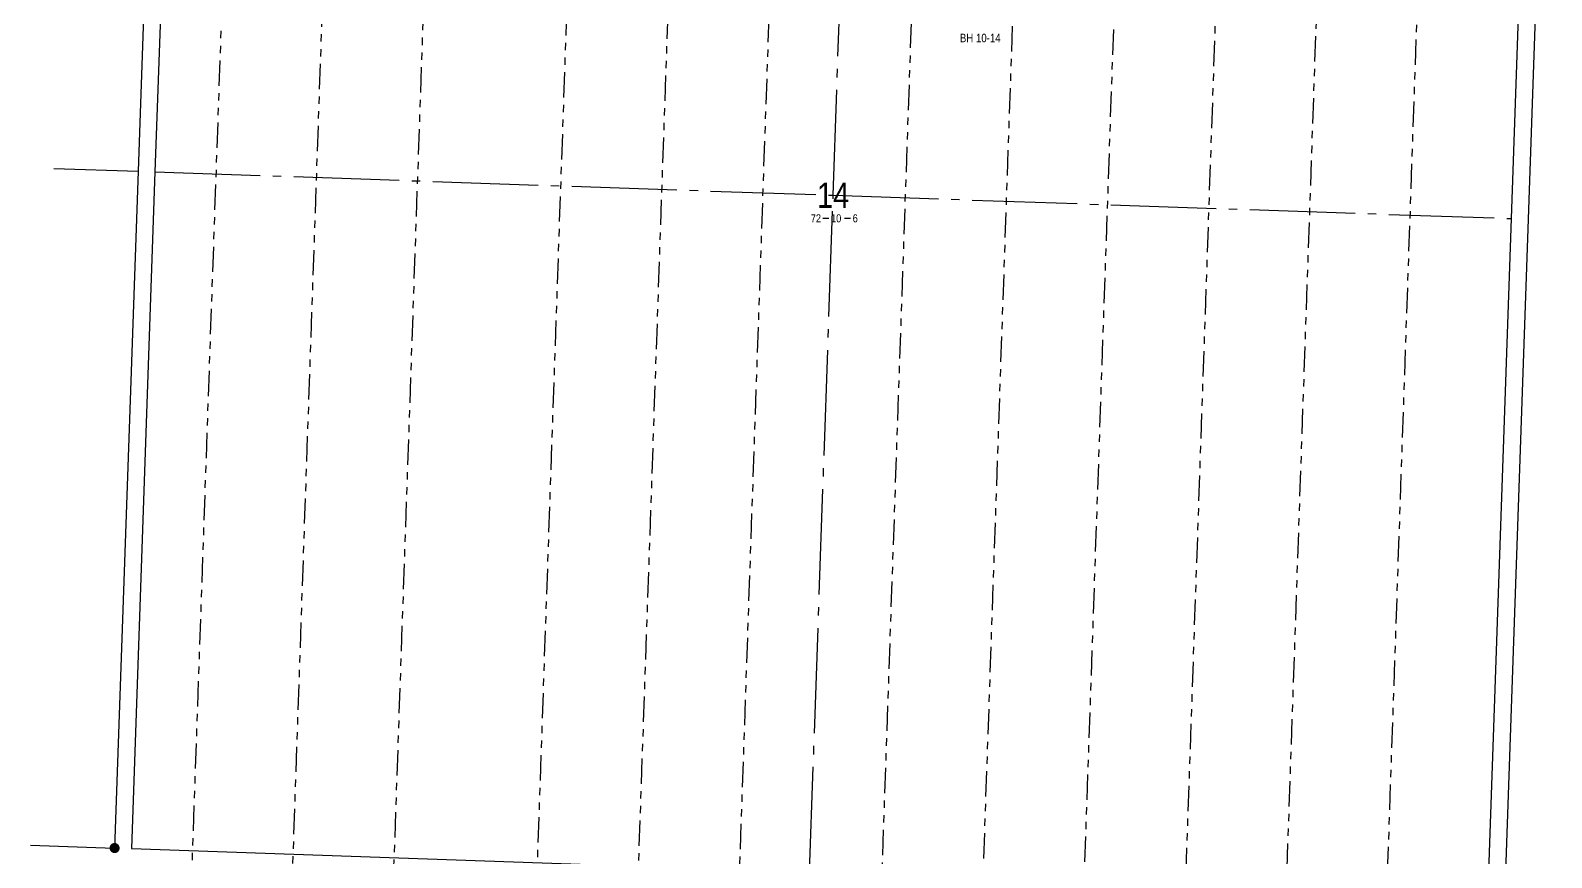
# Model space of a CAD drawing. Extents: x 344856 to 348912, y 6119551 to 6126406.
# Drawn here: x 344970 to 346775, y 6122953 to 6123935 of the extents above; entities that cross this region are included whole.
import ezdxf
from ezdxf.enums import TextEntityAlignment as Align

# ---------------------------------------------------------------- set-up
doc = ezdxf.new("R2010")
doc.units = 0
doc.header["$LTSCALE"] = 5
doc.linetypes.add('foc-DRILLPATH', pattern=[14.75, 6, -1.75, 1.75, -1.75, 1.75, -1.75])
doc.linetypes.add('foc-QUARTERLINE', pattern=[33, 25, -3, 2, -3])
for name, color, linetype in [('10', 1, 'Continuous'), ('9', 3, 'Continuous'), ('L-BD', 7, 'Continuous'), ('L-MON', 1, 'Continuous'), ('L-QSEC', 8, 'foc-QUARTERLINE'), ('L-SEC', 7, 'Continuous'), ('L-SECLBL', 7, 'Continuous'), ('P-PDRILLPATH', 12, 'foc-DRILLPATH')]:
    doc.layers.add(name, color=color, linetype=linetype)
doc.styles.add('80L', font='ARIALN.TTF', dxfattribs={"height": 10})
doc.styles.add('SIMPLEX', font='ARIALN.TTF')

# ---------------------------------------------------------------- blocks, each defined once
blk = doc.blocks.new('fdia')
at = {"color": 255, "const_width": 1}
blk.add_lwpolyline([(-0.5, 0, 1), (0.5, 0, 1)], format="xyb", close=True, dxfattribs=at)
blk = doc.blocks.new('Fdiaa')
blk.add_blockref('fdia', (0, 0))
blk = doc.blocks.new('fdib')
at = {"color": 1, "const_width": 1.6}
blk.add_lwpolyline([(-0.4, 0, 1), (0.4, 0, 1)], format="xyb", close=True, dxfattribs=at)
at = {"color": 1}
blk.add_circle((0, 0), 0.8, dxfattribs=at)
blk = doc.blocks.new('Fdibb')
blk.add_blockref('fdib', (0, 0))
blk = doc.blocks.new('fdicc')
for name in ['Fdibb', 'Fdiaa']:
    blk.add_blockref(name, (0, 0))
blk = doc.blocks.new('FDI')
blk.add_blockref('fdicc', (0, 0))
blk = doc.blocks.new('L-SECLBL')
at = {"layer": '9', "color": 7}
for p, q in [((-5.1, -27.8), (-12.3, -27.8)), ((20.7, -27.8), (13.5, -27.8))]:
    blk.add_line(p, q, dxfattribs=at)
at = {"layer": '10', "color": 2, "style": 'SIMPLEX'}
blk.add_attdef('SEC', text='', height=30, dxfattribs=at).set_placement((0, 0), align=Align.MIDDLE)
at = {"layer": '10', "color": 5, "style": '80L'}
blk.add_attdef('TWP', text='', height=9.5, dxfattribs=at).set_placement((-14.4, -27.4), align=Align.MIDDLE_RIGHT)
blk.add_attdef('RGE', text='', height=9.5, dxfattribs=at).set_placement((3.6, -27.4), align=Align.MIDDLE_CENTER)
blk.add_attdef('MER', text='', height=9.5, dxfattribs=at).set_placement((23.2, -27.4), align=Align.MIDDLE_LEFT)

msp = doc.modelspace()

# ---------------------------------------------------------------- linework, layer by layer
at = {"layer": 'L-BD', "flags": 128}
for points in [[(344969.71, 6122967.982), (345069.627, 6122964.51)], [(345089.721, 6122963.811), (345894.631, 6122935.84)]]:
    msp.add_lwpolyline(points, dxfattribs=at)
at = {"layer": 'L-QSEC'}
for p, q in [((344997.565, 6123771.347), (345097.482, 6123767.905)), ((345117.583, 6123767.213), (345922.573, 6123739.484)), ((345922.573, 6123739.484), (346727.444, 6123711.761))]:
    msp.add_line(p, q, dxfattribs=at)
at = {"layer": 'L-QSEC', "flags": 128}
for points in [[(345922.573, 6123739.484), (345950.524, 6124543.371)], [(345894.631, 6122935.84), (345922.573, 6123739.484)]]:
    msp.add_lwpolyline(points, dxfattribs=at)
at = {"layer": 'L-SEC'}
for p, q in [((345125.643, 6124571.885), (345097.482, 6123767.905)), ((345145.743, 6124571.181), (345117.582, 6123767.201)), ((346755.305, 6124515.551), (346727.444, 6123711.761)), ((346775.405, 6124514.851), (346747.544, 6123711.064)), ((345097.482, 6123767.905), (345069.621, 6122964.51)), ((345117.583, 6123767.208), (345089.721, 6122963.811)), ((346727.444, 6123711.761), (346699.537, 6122907.869)), ((346747.544, 6123711.063), (346719.637, 6122907.17))]:
    msp.add_line(p, q, dxfattribs=at)
at = {"layer": 'P-PDRILLPATH', "flags": 128}
for points in [[(345053.062, 6119815.728), (345215.071, 6124478.729)], [(345173.063, 6119811.729), (345334.072, 6124474.73)], [(345293.063, 6119807.73), (345454.072, 6124470.732)], [(345463.064, 6119801.731), (345624.073, 6124464.733)], [(345583.064, 6119797.731), (345744.073, 6124460.734)], [(345703.065, 6119793.732), (345864.073, 6124456.735)], [(345872.065, 6119786.733), (346033.074, 6124450.737)], [(345992.066, 6119782.733), (346153.074, 6124446.738)], [(346112.066, 6119778.734), (346273.075, 6124442.739)], [(346393.074, 6124438.741), (346232.066, 6119774.735)], [(346352.066, 6119770.737), (346513.074, 6124434.743)], [(346472.066, 6119766.739), (346632.074, 6124429.745)]]:
    msp.add_lwpolyline(points, dxfattribs=at)

# ---------------------------------------------------------------- block references
at = {"layer": 'L-MON', "xscale": 4.999999999999923, "yscale": 4.999999999999923, "zscale": 4.999999999999923}
msp.add_blockref('FDI', (345069.621, 6122964.513), dxfattribs=at)
at = {"layer": 'L-SECLBL'}
msp.add_blockref('L-SECLBL', (345922.573, 6123739.484), dxfattribs=at).add_auto_attribs({'SEC': '14', 'TWP': '72', 'RGE': '10', 'MER': '6'})

# ---------------------------------------------------------------- texts
at = {"layer": 'L-BD', "insert": (346073.026, 6123931.154), "char_height": 10, "attachment_point": 1, "style": '80L'}
msp.add_mtext_dynamic_manual_height_columns('BH 10-14', width=80.70434, gutter_width=50, heights=[0], dxfattribs=at)

doc.saveas('drawing.dxf')
